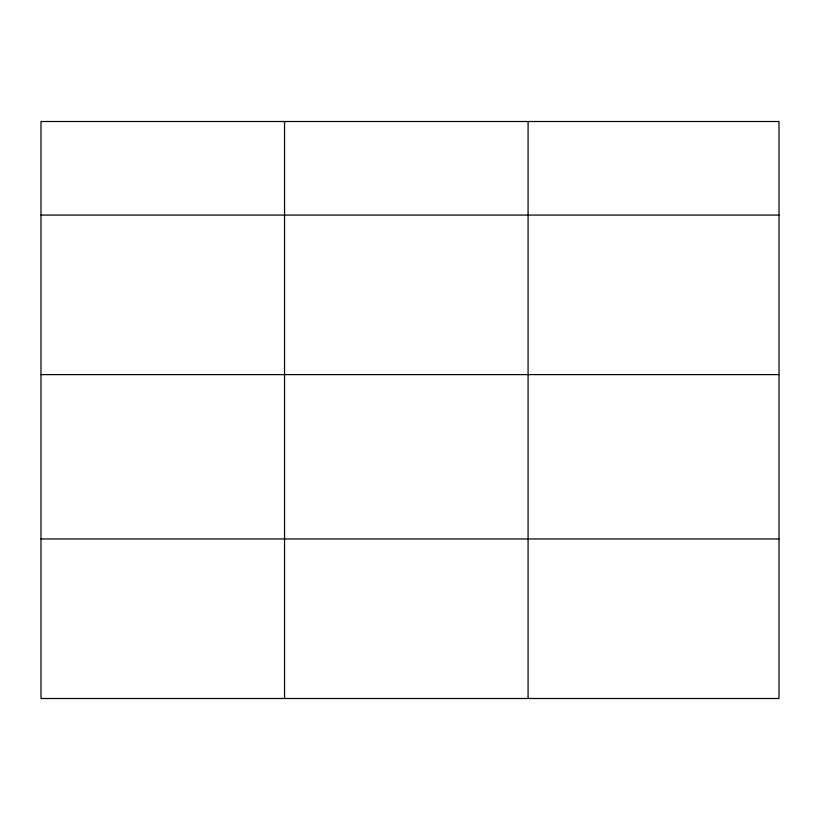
<?xml version="1.0" encoding="UTF-8"?>
<svg xmlns="http://www.w3.org/2000/svg" width="820" height="820" viewBox="0 0 820 820"><rect width="100%" height="100%" fill="white"/><g stroke="black" fill="none" stroke-linecap="round" stroke-linejoin="round"><path stroke-width="1.23" d="M779 374.607L779 121.504L41 121.504L41 698.496L779 698.496L779 374.607L41 374.607M41 215.076L779 215.076M41 538.966L779 538.966M528.08 121.504L528.08 698.496M284.54 121.504L284.54 698.496"/></g></svg>
